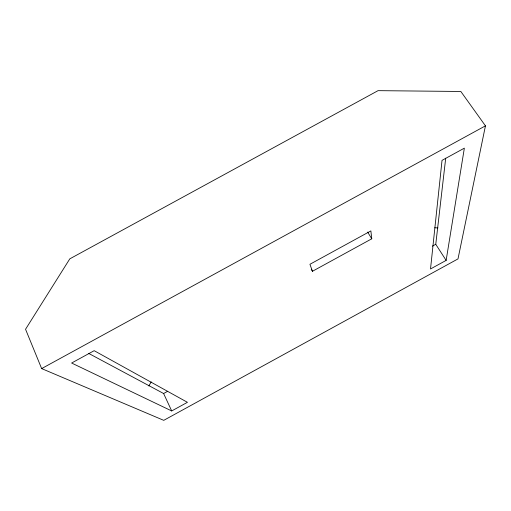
<?xml version="1.0" encoding="UTF-8"?>
<svg xmlns="http://www.w3.org/2000/svg" width="511" height="511" viewBox="0 0 511 511"><rect width="100%" height="100%" fill="white"/><g stroke="black" fill="none" stroke-linecap="round" stroke-linejoin="round"><path stroke-width="0.77" d="M446.141 260.393L464.352 148.152L442.028 160.365L430.518 268.965L446.141 260.393L435.762 244.296L445.707 158.186M485.45 125.84L457.997 258.898L163.744 420.342L41.647 368.591L25.55 329.263L69.803 258.847L378.051 90.658L460.833 91.469L485.45 125.84L41.647 368.591M148.829 385.946L151.205 381.877M312.464 271.277L371.765 238.797L370.871 230.908L309.922 264.289L312.464 271.277L311.288 269.22M88.62 353.376L163.609 393.515L167.685 391.285M432.395 246.142L435.762 244.296M171.702 410.953L187.441 402.317L94.184 350.687L71.617 363.027L171.702 410.953L163.609 393.515M434.727 227.778L437.921 227.906M367.645 232.077L371.765 238.797"/></g></svg>
